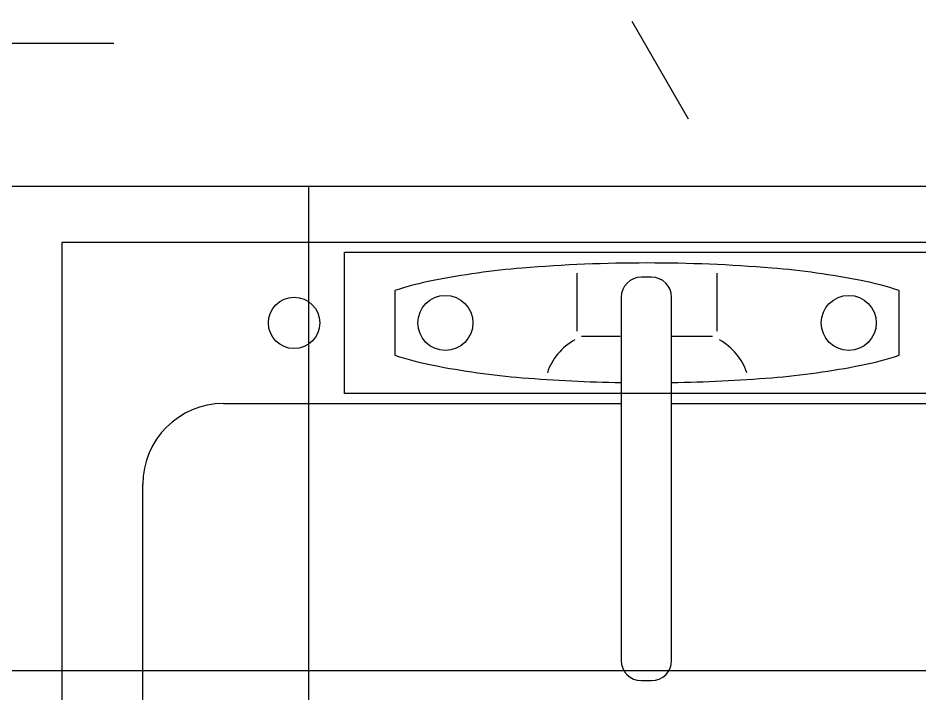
# Model space of a CAD drawing. Header units: millimetres. Extents: x -92759 to 184353, y -15225 to 86714.
# Drawn here: x 55545.4 to 55947.8, y 76014.7 to 76316.2 of the extents above; entities that cross this region are included whole.
import ezdxf

# ---------------------------------------------------------------- set-up
doc = ezdxf.new("R2010")
doc.units = ezdxf.units.MM
for name, color, linetype in [('0-1', 9, 'Continuous'), ('A-_DETA----_E-2', 9, 'Continuous'), ('A-_FLORPATT_H-1', 9, 'Continuous'), ('A-_WALL----_H-1', 9, 'Continuous'), ('A-_WALLPRTN_E', 8, 'Continuous')]:
    doc.layers.add(name, color=color, linetype=linetype)

# ---------------------------------------------------------------- blocks, each defined once
blk = doc.blocks.new('A$C3019c3af')
at = {"layer": 'A-_FLORPATT_H-1'}
h = blk.add_hatch(dxfattribs=at)
h.set_pattern_fill('FP_23', color=256, style=0, pattern_type=2)
h.set_pattern_definition([(0, (-26825, 42125), (0, 300), []), (90, (-26825, 42125), (-300, 2e-14), [])])
h.paths.add_polyline_path([(-25089.15, 42483.54), (-25089.99, 42483.54), (-25089.24, 42485.26)])
h.paths.add_polyline_path([(-27725, 41225), (-24975, 41225), (-24975.99, 42189.8), (-25011.02, 42191.3), (-25010.38, 42191.93), (-25012.12, 42193.89), (-25012.12, 42194.54), (-25016.3, 42192.47), (-25016.42, 42191.59), (-25022.18, 42193.81), (-25023.87, 42196.54), (-25025.56, 42200.5), (-25026.87, 42200.79), (-25030, 42200.45), (-25031.4, 42197.48), (-25033.39, 42202.55), (-25031.4, 42204.29), (-25026.87, 42205.91), (-25033.39, 42215.16), (-25035.98, 42221.62), (-25034.88, 42222.57), (-25037.48, 42229.29), (-25037.99, 42229.29), (-25037.99, 42462.45), (-25087.21, 42468.24), (-25089.08, 42478.93), (-25089.99, 42630.95), (-25088.81, 42735.65), (-25086.11, 42740.7), (-25080.53, 42742.44), (-25037.99, 42746.13), (-25037.99, 43264.29), (-25238.99, 43264.29), (-25240.72, 43060.32), (-25239.84, 43056.45), (-25239.84, 43055.01), (-25240.64, 43039.06), (-25238.8, 43024.06), (-25240.59, 42769.56), (-25249.03, 42737.04), (-25256.8, 42718.17), (-25269.5, 42695.71), (-25282.19, 42678.8), (-25297.22, 42662.97), (-25314.37, 42648.75), (-25333.19, 42636.65), (-25352.85, 42627.12), (-25373.22, 42620.07), (-25388.83, 42616.41), (-25407.97, 42613.75), (-25432.34, 42613.36), (-25458, 42616.41), (-25480.9, 42622.29), (-25500.63, 42630.04), (-25519.71, 42640.22), (-25537.79, 42652.8), (-25554.29, 42667.49), (-25567.29, 42682.05), (-25579.29, 42698.8), (-25590.77, 42719.72), (-25598.99, 42740.51), (-25603.95, 42758.94), (-25607.6, 42783.23), (-25607.87, 42808.54), (-25606.17, 43047.48), (-25604.99, 43047.56), (-25606.49, 43074.3), (-25609.55, 43264.29), (-25697.99, 43264.83), (-25698.04, 43266.3), (-25705.68, 43266.27), (-25707.02, 43266.32), (-25712.3, 43270.88), (-25733.39, 43287.33), (-25733.49, 43289.89), (-25734.15, 43291.68), (-25735.98, 43296.62), (-25734.88, 43297.57), (-25737.48, 43304.29), (-25737.99, 43304.29), (-25737.99, 43351.29), (-25740.67, 43351.29), (-25740.67, 43354.29), (-25766.17, 43354.29), (-25766.17, 43346.29), (-25781.99, 43346.29), (-25781.99, 43296.29), (-25797.99, 43296.29), (-25799.6, 42502.57), (-25802.63, 42495.73), (-25807.58, 42491.97), (-25810.23, 42491.63), (-25817.42, 42491.44), (-25818.98, 42495.73), (-25821.37, 42493.46), (-25825.43, 42497.78), (-25826.87, 42501.12), (-25827.58, 42513.45), (-25827.98, 42549.23), (-25827.99, 43296.29), (-25843.99, 43296.29), (-25843.99, 43346.29), (-25859.82, 43346.29), (-25859.82, 43354.29), (-25925, 43354.29), (-25925, 43475), (-24950, 43475), (-24950, 43500), (-27750, 43500), (-27750, 43475), (-27725, 43475), (-27725, 43434.16)])
h.paths.add_polyline_path([(-25022.2, 42192.47), (-25027.95, 42194.5), (-25025.36, 42194.48), (-25022.89, 42192.91)])
h.paths.add_polyline_path([(-25029.45, 42207.91), (-25030.09, 42213.06), (-25030.41, 42211.17), (-25029.97, 42209.68)])
h.paths.add_polyline_path([(-25010, 42229.29), (-25012.39, 42229.29), (-25010.4, 42226.93)])
h.paths.add_polyline_path([(-24997.99, 42217.28), (-24996.47, 42218.78), (-24975.99, 42218.78), (-24976.53, 42457.12), (-25007.99, 42459.73), (-25008.5, 42229.29), (-25010, 42229.29), (-25006.63, 42222.02), (-25002.43, 42218.78)])
h.paths.add_polyline_path([(-25017.53, 42225.96), (-25017.53, 42229.29), (-25018.73, 42228.49)])
h.paths.add_polyline_path([(-25812.99, 42492.1), (-25812.99, 42494.92), (-25814.84, 42494.92)])
h.paths.add_polyline_path([(-25007.99, 42748.73), (-24975, 42752.96), (-24975, 43354.29), (-25005.31, 43354.29), (-25005.31, 43351.29), (-25007.99, 43351.29), (-25007.99, 42748.85)])
h.paths.add_polyline_path([(-25729.45, 43282.91), (-25729.84, 43287.69), (-25730.06, 43284.99), (-25729.5, 43283.08)])
h.paths.add_polyline_path([(-25697.99, 43283.17), (-25697.99, 43286.79), (-25701.32, 43284.75)])
h.paths.add_polyline_path([(-25703.53, 43288.48), (-25704.31, 43291.23), (-25707.49, 43292.28), (-25709.22, 43293.46), (-25711.98, 43291.74), (-25705.92, 43288.89)])
h.paths.add_polyline_path([(-25697.99, 43289.89), (-25698.03, 43292.27), (-25702.92, 43291.45), (-25698.87, 43290.17)])
h.paths.add_polyline_path([(-25710, 43304.29), (-25712.39, 43304.29), (-25710.4, 43301.93)])
h.paths.add_polyline_path([(-25697.99, 43292.28), (-25697.99, 43294.29), (-25606.99, 43294.29), (-25607.76, 43354.29), (-25705.31, 43354.29), (-25705.31, 43351.29), (-25707.99, 43351.29), (-25708.5, 43304.29), (-25710, 43304.29), (-25707.99, 43298.55), (-25702.34, 43293.74), (-25699.6, 43292.82)])
h.paths.add_polyline_path([(-25036.71, 43293.01), (-25037.99, 43351.29), (-25040.67, 43351.29), (-25040.67, 43354.29), (-25239.16, 43354.29), (-25238.99, 43294.29), (-25036.73, 43293.03)])
h.paths.add_polyline_path([(-25717.53, 43300.96), (-25717.53, 43304.29), (-25718.73, 43303.49)])
at = {"layer": 'A-_WALL----_H-1'}
h = blk.add_hatch(dxfattribs=at)
h.set_pattern_fill('FP_8', color=256, style=0, pattern_type=2)
h.set_pattern_definition([(0, (-11670.95, 40338.29), (609.6, 152.4), [50.292, -406.908, 50.292, -406.908, -2438.4]), (0, (-11670.95, 40338.29), (609.6, 152.4), [-914.4, 50.292, -864.108, 50.292, -406.908, -1066.8]), (0, (-11670.95, 40338.29), (609.6, 152.4), [-2286, 50.292, -254.508, 50.292, -711.708]), (120, (-11442.35, 40414.49), (-436.7823, 451.7291), [50.292, -406.908, 50.292, -406.908, -2438.4]), (120, (-11442.35, 40414.49), (-436.7823, 451.7291), [-914.4, 50.292, -864.108, 50.292, -406.908, -1066.8]), (120, (-11442.35, 40414.49), (-436.7823, 451.7291), [-2286, 50.292, -254.508, 50.292, -711.708]), (240, (-11366.15, 40719.29), (-172.8177, -604.1291), [50.292, -406.908, 50.292, -406.908, -2438.4]), (240, (-11366.15, 40719.29), (-172.8177, -604.1291), [-914.4, 50.292, -864.108, 50.292, -406.908, -1066.8]), (240, (-11366.15, 40719.29), (-172.8177, -604.1291), [-2286, 50.292, -254.508, 50.292, -711.708])])
h.paths.add_polyline_path([(-27725, 43500), (-24950, 43500), (-24950, 43650), (-27750, 43650), (-27750, 43500)])
at = {"layer": 'A-_DETA----_E-2'}
for p, q in [((-27136, 43007), (-27136, 43475)), ((-27136, 43475), (-26614, 43475)), ((-27010, 43470.5), (-26740, 43470.5)), ((-27010, 43407.5), (-27010, 43470.5)), ((-26906.22, 43435.31), (-26906.22, 43461.21)), ((-26873.04, 43459.41), (-26877.54, 43459.41)), ((-26843.78, 43435.31), (-26843.78, 43461.21)), ((-26987.5, 43453.45), (-26987.5, 43424.55)), ((-26886.54, 43450.41), (-26886.54, 43288.41)), ((-26864.04, 43288.41), (-26864.04, 43450.41)), ((-26762.5, 43424.55), (-26762.5, 43453.45)), ((-26886.95, 43432.86), (-26904.25, 43432.86)), ((-26845.75, 43432.86), (-26864.04, 43432.86)), ((-26740, 43407.5), (-27010, 43407.5)), ((-27064, 43403), (-26886.54, 43403)), ((-26864.04, 43403), (-26686, 43403)), ((-27100, 43079), (-27100, 43367)), ((-26877.54, 43279.41), (-26873.04, 43279.41))]:
    blk.add_line(p, q, dxfattribs=at)
for centre, radius in [((-27032.5, 43439), 11.44), ((-26965, 43439), 12.28), ((-26785, 43439), 12.28)]:
    blk.add_circle(centre, radius, dxfattribs=at)
for centre, radius, start, end in [((-26901.8, 43111.07), 353.56, 94.6876, 101.1975), ((-26875, 42784.21), 681.51, 90, 94.68764), ((-26875, 42784.21), 681.51, 85.31236, 90), ((-26848.2, 43111.07), 353.56, 78.8025, 85.3124), ((-26877.54, 43450.41), 9, 90, 180), ((-26873.04, 43450.41), 9, 0, 90), ((-26941.83, 43313.27), 147.43, 101.1975, 108.0457), ((-26808.17, 43313.27), 147.43, 71.9543, 78.8025), ((-26895.03, 43408.78), 25.72, 118.4413, 161.9853), ((-26854.97, 43408.78), 25.72, 18.0147, 61.5587), ((-26941.83, 43564.73), 147.43, 251.9543, 258.8025), ((-26808.17, 43564.73), 147.43, 281.1975, 288.0457), ((-26901.8, 43766.93), 353.56, 258.8025, 265.3124), ((-26848.2, 43766.93), 353.56, 274.6876, 281.1975), ((-26875, 44093.79), 681.51, 265.31236, 269.02956), ((-26875, 44093.79), 681.51, 270.92126, 274.68764), ((-27064, 43367), 36, 90, 180), ((-26877.54, 43288.41), 9, 180, 270), ((-26873.04, 43288.41), 9, 270, 0)]:
    blk.add_arc(centre, radius, start, end, dxfattribs=at)
at = {"layer": 'A-_WALLPRTN_E'}
blk.add_line((-27725, 43500), (-24975, 43500), dxfattribs=at)

msp = doc.modelspace()

# ---------------------------------------------------------------- block references
at = {"layer": '0-1'}
msp.add_blockref('A$C3019c3af', (82701.06, 32741.24), dxfattribs=at)

doc.saveas('drawing.dxf')
